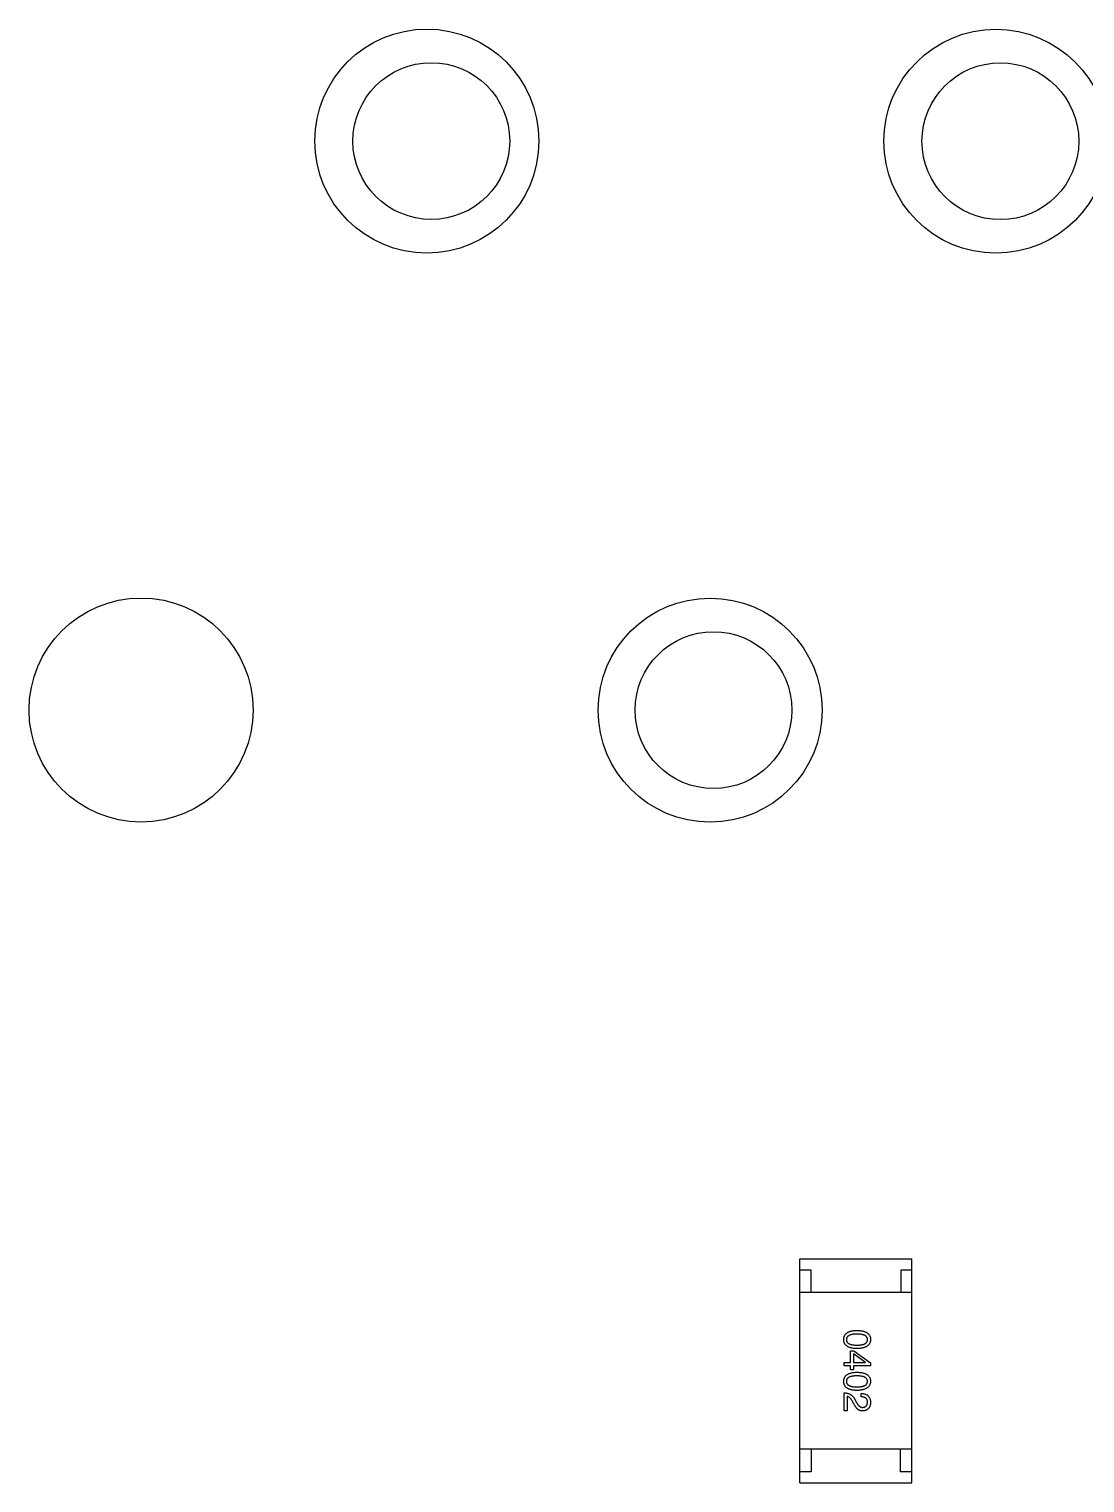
# Model space of a CAD drawing. Header units: inches. Extents: x -29 to 164, y -51 to 83.
# Drawn here: x 143.01 to 147.72, y 5.06 to 11.55 of the extents above; entities that cross this region are included whole.
import ezdxf

# ---------------------------------------------------------------- set-up
doc = ezdxf.new("R2010")
doc.units = ezdxf.units.IN
doc.header["$LTSCALE"] = 1.21
doc.header["$MEASUREMENT"] = 0
doc.layers.get('0').update_dxf_attribs({"linetype": 'CONTINUOUS'})

msp = doc.modelspace()

# ---------------------------------------------------------------- linework, layer by layer
at = {"color": 7, "linetype": 'Continuous'}
for p, q in [((146.4517, 5.0566), (146.4519, 6.0566)), ((146.4519, 6.0566), (146.9519, 6.0565)), ((146.9517, 5.0565), (146.9519, 6.0565)), ((146.5019, 6.0066), (146.4519, 6.0066)), ((146.5018, 5.9066), (146.5019, 6.0066)), ((146.9019, 6.0065), (146.9018, 5.9065)), ((146.9519, 6.0065), (146.9019, 6.0065)), ((146.9518, 5.9065), (146.4518, 5.9066)), ((146.6494, 5.5941), (146.6783, 5.5941)), ((146.6494, 5.5797), (146.6494, 5.5941)), ((146.6783, 5.6459), (146.6927, 5.6459)), ((146.6783, 5.5941), (146.6783, 5.6459)), ((146.7445, 5.5947), (146.6907, 5.6321)), ((146.6907, 5.6321), (146.6907, 5.5941)), ((146.6907, 5.5941), (146.7445, 5.5941)), ((146.6927, 5.6459), (146.7674, 5.5921)), ((146.7445, 5.5941), (146.7445, 5.5947)), ((146.7674, 5.5921), (146.7674, 5.5797)), ((146.6783, 5.5797), (146.6494, 5.5797)), ((146.6783, 5.562), (146.6783, 5.5797)), ((146.6907, 5.562), (146.6783, 5.562)), ((146.7674, 5.5797), (146.6907, 5.5797)), ((146.6907, 5.5797), (146.6907, 5.562)), ((146.6494, 5.3781), (146.6494, 5.4587)), ((146.7248, 5.441), (146.7248, 5.4561)), ((146.6631, 5.4423), (146.6631, 5.3781)), ((146.6926, 5.4102), (146.6854, 5.4227)), ((146.6959, 5.4312), (146.7051, 5.4154)), ((146.6631, 5.3781), (146.6494, 5.3781)), ((146.9517, 5.2065), (146.4517, 5.2066)), ((146.5017, 5.2066), (146.5017, 5.1066)), ((146.9017, 5.1065), (146.9017, 5.2065)), ((146.5017, 5.1066), (146.4517, 5.1066)), ((146.9517, 5.1065), (146.9017, 5.1065)), ((146.4517, 5.0566), (146.9517, 5.0565))]:
    msp.add_line(p, q, dxfattribs=at)
for centre, radius in [((144.7867, 11.0466), 0.5), ((147.3267, 11.046), 0.5), ((144.8067, 11.0466), 0.35), ((147.3467, 11.046), 0.35), ((143.5112, 8.5068), 0.5), ((146.0512, 8.5063), 0.5), ((146.0662, 8.5063), 0.35)]:
    msp.add_circle(centre, radius, dxfattribs=at)
for points, knots in [([(146.6475, 5.6965), (146.6475, 5.6981), (146.6477, 5.7012), (146.6484, 5.7057), (146.6497, 5.7099), (146.6513, 5.7139), (146.6534, 5.7175), (146.656, 5.7208), (146.659, 5.7238), (146.6626, 5.7265), (146.6665, 5.7289), (146.6709, 5.731), (146.6757, 5.7328), (146.681, 5.7342), (146.6867, 5.7355), (146.6929, 5.7363), (146.6996, 5.7369), (146.7041, 5.7371), (146.7065, 5.7372)], [0, 0, 0, 0, 0.059135, 0.115606, 0.169241, 0.221578, 0.273261, 0.324749, 0.377329, 0.431642, 0.488541, 0.548597, 0.612232, 0.680174, 0.752504, 0.829777, 0.912307, 1, 1, 1, 1]), ([(146.7065, 5.7208), (146.7046, 5.7208), (146.7009, 5.7207), (146.6955, 5.7204), (146.6905, 5.72), (146.6859, 5.7194), (146.6817, 5.7185), (146.6778, 5.7175), (146.6743, 5.7162), (146.6711, 5.7148), (146.6683, 5.7132), (146.6659, 5.7114), (146.6638, 5.7094), (146.6622, 5.7072), (146.6608, 5.7048), (146.6599, 5.7022), (146.6594, 5.6994), (146.6593, 5.6975), (146.6593, 5.6965)], [0, 0, 0, 0, 0.096457, 0.187288, 0.27178, 0.350132, 0.423455, 0.491343, 0.554037, 0.612253, 0.666313, 0.717038, 0.764921, 0.811214, 0.856775, 0.902988, 0.950234, 1, 1, 1, 1]), ([(146.7065, 5.7372), (146.7089, 5.7371), (146.7137, 5.7369), (146.7205, 5.7363), (146.7269, 5.7355), (146.7328, 5.7342), (146.7383, 5.7328), (146.7433, 5.7309), (146.7478, 5.7289), (146.7519, 5.7265), (146.7555, 5.7238), (146.7586, 5.7208), (146.7613, 5.7175), (146.7635, 5.7138), (146.7652, 5.7099), (146.7665, 5.7057), (146.7673, 5.7012), (146.7674, 5.6981), (146.7675, 5.6965)], [0, 0, 0, 0, 0.088823, 0.172287, 0.250296, 0.323438, 0.392244, 0.456221, 0.516635, 0.573871, 0.628, 0.680335, 0.731489, 0.782557, 0.834044, 0.886738, 0.942089, 1, 1, 1, 1]), ([(146.7537, 5.6965), (146.7537, 5.6975), (146.7536, 5.6994), (146.753, 5.7022), (146.7521, 5.7048), (146.7508, 5.7072), (146.7491, 5.7094), (146.7471, 5.7114), (146.7446, 5.7132), (146.7418, 5.7148), (146.7387, 5.7162), (146.7352, 5.7175), (146.7313, 5.7185), (146.727, 5.7194), (146.7224, 5.72), (146.7174, 5.7204), (146.7121, 5.7207), (146.7084, 5.7208), (146.7065, 5.7208)], [0, 0, 0, 0, 0.049764, 0.097007, 0.143217, 0.188577, 0.235116, 0.282997, 0.333719, 0.387776, 0.445989, 0.508679, 0.576563, 0.649481, 0.728235, 0.812722, 0.903548, 1, 1, 1, 1]), ([(146.7065, 5.6559), (146.7041, 5.656), (146.6995, 5.6561), (146.6929, 5.6567), (146.6867, 5.6576), (146.681, 5.6588), (146.6757, 5.6603), (146.6709, 5.6621), (146.6665, 5.6642), (146.6625, 5.6666), (146.659, 5.6693), (146.656, 5.6723), (146.6534, 5.6756), (146.6513, 5.6792), (146.6497, 5.6831), (146.6484, 5.6873), (146.6477, 5.6918), (146.6475, 5.695), (146.6475, 5.6965)], [0, 0, 0, 0, 0.08769, 0.170218, 0.24749, 0.319818, 0.387758, 0.451391, 0.511445, 0.568185, 0.622681, 0.67526, 0.726746, 0.778428, 0.830764, 0.884397, 0.940866, 1, 1, 1, 1]), ([(146.6593, 5.6965), (146.6593, 5.6955), (146.6595, 5.6936), (146.6601, 5.6907), (146.6611, 5.6881), (146.6624, 5.6856), (146.6641, 5.6833), (146.6662, 5.6813), (146.6686, 5.6794), (146.6714, 5.6778), (146.6746, 5.6763), (146.6781, 5.675), (146.6819, 5.674), (146.6862, 5.6731), (146.6907, 5.6724), (146.6957, 5.672), (146.7009, 5.6717), (146.7046, 5.6716), (146.7065, 5.6716)], [0, 0, 0, 0, 0.050879, 0.099377, 0.146973, 0.193618, 0.240619, 0.289461, 0.34047, 0.395283, 0.453059, 0.515633, 0.582666, 0.655287, 0.732971, 0.815933, 0.905166, 1, 1, 1, 1]), ([(146.7065, 5.6716), (146.7084, 5.6716), (146.7121, 5.6717), (146.7174, 5.672), (146.7224, 5.6724), (146.727, 5.6731), (146.7313, 5.674), (146.7352, 5.675), (146.7387, 5.6763), (146.7418, 5.6777), (146.7446, 5.6794), (146.7471, 5.6813), (146.7491, 5.6833), (146.7508, 5.6856), (146.7521, 5.688), (146.753, 5.6907), (146.7536, 5.6936), (146.7537, 5.6955), (146.7537, 5.6965)], [0, 0, 0, 0, 0.095719, 0.185854, 0.269738, 0.347952, 0.420315, 0.487894, 0.550245, 0.608186, 0.662454, 0.713283, 0.761375, 0.808209, 0.854301, 0.901312, 0.949396, 1, 1, 1, 1]), ([(146.7675, 5.6965), (146.7674, 5.695), (146.7672, 5.6919), (146.7663, 5.6875), (146.765, 5.6833), (146.7632, 5.6794), (146.761, 5.6759), (146.7583, 5.6726), (146.7551, 5.6696), (146.7515, 5.6669), (146.7475, 5.6645), (146.743, 5.6624), (146.738, 5.6606), (146.7326, 5.6591), (146.7267, 5.6578), (146.7203, 5.6569), (146.7136, 5.6562), (146.7089, 5.656), (146.7065, 5.6559)], [0, 0, 0, 0, 0.057415, 0.112361, 0.16496, 0.216437, 0.267441, 0.318839, 0.371478, 0.426325, 0.483626, 0.544235, 0.608673, 0.677374, 0.750405, 0.828394, 0.911525, 1, 1, 1, 1]), ([(146.6474, 5.51), (146.6475, 5.5116), (146.6476, 5.5147), (146.6484, 5.5192), (146.6496, 5.5234), (146.6513, 5.5273), (146.6534, 5.531), (146.656, 5.5343), (146.659, 5.5373), (146.6625, 5.5399), (146.6665, 5.5424), (146.6709, 5.5444), (146.6757, 5.5462), (146.681, 5.5477), (146.6867, 5.5489), (146.6929, 5.5498), (146.6995, 5.5504), (146.7041, 5.5506), (146.7064, 5.5507)], [0, 0, 0, 0, 0.059135, 0.115606, 0.169241, 0.221578, 0.273261, 0.324749, 0.377329, 0.431642, 0.488541, 0.548597, 0.612232, 0.680174, 0.752504, 0.829777, 0.912307, 1, 1, 1, 1]), ([(146.7064, 5.5343), (146.7045, 5.5343), (146.7008, 5.5342), (146.6955, 5.5339), (146.6905, 5.5335), (146.6859, 5.5328), (146.6816, 5.5319), (146.6777, 5.531), (146.6742, 5.5297), (146.6711, 5.5283), (146.6683, 5.5267), (146.6659, 5.5249), (146.6638, 5.5229), (146.6621, 5.5207), (146.6608, 5.5183), (146.6599, 5.5157), (146.6593, 5.5129), (146.6593, 5.511), (146.6592, 5.51)], [0, 0, 0, 0, 0.096457, 0.187288, 0.27178, 0.350132, 0.423455, 0.491343, 0.554037, 0.612253, 0.666313, 0.717038, 0.764921, 0.811214, 0.856775, 0.902988, 0.950234, 1, 1, 1, 1]), ([(146.7064, 5.5507), (146.7089, 5.5506), (146.7136, 5.5504), (146.7205, 5.5498), (146.7268, 5.5489), (146.7328, 5.5477), (146.7382, 5.5462), (146.7432, 5.5444), (146.7478, 5.5423), (146.7518, 5.5399), (146.7555, 5.5373), (146.7586, 5.5342), (146.7613, 5.5309), (146.7635, 5.5273), (146.7652, 5.5234), (146.7664, 5.5192), (146.7672, 5.5147), (146.7674, 5.5116), (146.7674, 5.51)], [0, 0, 0, 0, 0.088823, 0.172287, 0.250296, 0.323438, 0.392244, 0.456221, 0.516635, 0.573871, 0.628, 0.680335, 0.731489, 0.782557, 0.834044, 0.886738, 0.942089, 1, 1, 1, 1]), ([(146.7537, 5.51), (146.7536, 5.511), (146.7535, 5.5129), (146.753, 5.5157), (146.7521, 5.5183), (146.7508, 5.5207), (146.7491, 5.5229), (146.747, 5.5249), (146.7446, 5.5267), (146.7418, 5.5283), (146.7387, 5.5297), (146.7351, 5.531), (146.7312, 5.5319), (146.727, 5.5328), (146.7224, 5.5335), (146.7174, 5.5339), (146.712, 5.5342), (146.7083, 5.5343), (146.7064, 5.5343)], [0, 0, 0, 0, 0.049764, 0.097007, 0.143217, 0.188577, 0.235116, 0.282997, 0.333719, 0.387776, 0.445989, 0.508679, 0.576563, 0.649481, 0.728235, 0.812722, 0.903548, 1, 1, 1, 1]), ([(146.7064, 5.4694), (146.7041, 5.4694), (146.6995, 5.4696), (146.6929, 5.4702), (146.6867, 5.4711), (146.681, 5.4723), (146.6757, 5.4738), (146.6708, 5.4756), (146.6664, 5.4777), (146.6625, 5.4801), (146.659, 5.4828), (146.656, 5.4858), (146.6534, 5.4891), (146.6513, 5.4927), (146.6496, 5.4966), (146.6484, 5.5008), (146.6476, 5.5053), (146.6475, 5.5084), (146.6474, 5.51)], [0, 0, 0, 0, 0.08769, 0.170218, 0.24749, 0.319818, 0.387758, 0.451391, 0.511445, 0.568185, 0.622681, 0.67526, 0.726746, 0.778428, 0.830764, 0.884397, 0.940866, 1, 1, 1, 1]), ([(146.6494, 5.4587), (146.6507, 5.4587), (146.6533, 5.4586), (146.6571, 5.4582), (146.6608, 5.4576), (146.6643, 5.4568), (146.6677, 5.4558), (146.671, 5.4546), (146.6741, 5.4532), (146.6771, 5.4515), (146.68, 5.4497), (146.6827, 5.4477), (146.6852, 5.4454), (146.6876, 5.443), (146.69, 5.4404), (146.6921, 5.4375), (146.6941, 5.4344), (146.6953, 5.4323), (146.6959, 5.4312)], [0, 0, 0, 0, 0.069512, 0.136307, 0.201431, 0.265186, 0.327322, 0.388242, 0.448098, 0.507757, 0.566952, 0.626243, 0.686026, 0.745963, 0.807549, 0.869906, 0.934172, 1, 1, 1, 1]), ([(146.6592, 5.51), (146.6593, 5.509), (146.6594, 5.507), (146.66, 5.5042), (146.661, 5.5015), (146.6624, 5.4991), (146.6641, 5.4968), (146.6662, 5.4948), (146.6686, 5.4929), (146.6714, 5.4912), (146.6745, 5.4898), (146.678, 5.4885), (146.6819, 5.4875), (146.6861, 5.4866), (146.6907, 5.4859), (146.6956, 5.4854), (146.7009, 5.4851), (146.7046, 5.4851), (146.7064, 5.4851)], [0, 0, 0, 0, 0.050879, 0.099377, 0.146973, 0.193618, 0.240619, 0.289461, 0.34047, 0.395283, 0.453059, 0.515633, 0.582666, 0.655287, 0.732971, 0.815933, 0.905166, 1, 1, 1, 1]), ([(146.7064, 5.4851), (146.7083, 5.4851), (146.712, 5.4851), (146.7174, 5.4854), (146.7224, 5.4859), (146.727, 5.4866), (146.7312, 5.4875), (146.7351, 5.4885), (146.7386, 5.4898), (146.7418, 5.4912), (146.7446, 5.4929), (146.747, 5.4947), (146.7491, 5.4968), (146.7508, 5.499), (146.7521, 5.5015), (146.753, 5.5042), (146.7535, 5.507), (146.7536, 5.509), (146.7537, 5.51)], [0, 0, 0, 0, 0.095719, 0.185854, 0.269738, 0.347952, 0.420315, 0.487894, 0.550245, 0.608186, 0.662454, 0.713283, 0.761375, 0.808209, 0.854301, 0.901312, 0.949396, 1, 1, 1, 1]), ([(146.7674, 5.51), (146.7673, 5.5084), (146.7671, 5.5054), (146.7663, 5.5009), (146.765, 5.4968), (146.7632, 5.4929), (146.761, 5.4893), (146.7583, 5.4861), (146.7551, 5.4831), (146.7515, 5.4804), (146.7474, 5.478), (146.7429, 5.4759), (146.7379, 5.4741), (146.7325, 5.4725), (146.7266, 5.4713), (146.7203, 5.4703), (146.7135, 5.4697), (146.7088, 5.4695), (146.7064, 5.4694)], [0, 0, 0, 0, 0.057415, 0.112361, 0.16496, 0.216437, 0.267441, 0.318839, 0.371478, 0.426325, 0.483626, 0.544235, 0.608673, 0.677374, 0.750405, 0.828394, 0.911525, 1, 1, 1, 1]), ([(146.7248, 5.4561), (146.7265, 5.456), (146.7297, 5.4559), (146.7344, 5.4554), (146.7388, 5.4545), (146.7429, 5.4534), (146.7467, 5.4519), (146.7501, 5.4501), (146.7533, 5.448), (146.7561, 5.4456), (146.7587, 5.4429), (146.7609, 5.4399), (146.7628, 5.4366), (146.7643, 5.4329), (146.7656, 5.429), (146.7665, 5.4247), (146.7672, 5.4202), (146.7673, 5.417), (146.7674, 5.4154)], [0, 0, 0, 0, 0.074935, 0.145873, 0.212498, 0.27598, 0.33603, 0.394042, 0.450372, 0.505546, 0.560812, 0.616481, 0.673265, 0.732328, 0.7938, 0.858943, 0.92718, 1, 1, 1, 1]), ([(146.6854, 5.4227), (146.6846, 5.4241), (146.6831, 5.4268), (146.6805, 5.4305), (146.6778, 5.4337), (146.6751, 5.4364), (146.6722, 5.4387), (146.6693, 5.4404), (146.6663, 5.4417), (146.6642, 5.4421), (146.6631, 5.4423)], [0, 0, 0, 0, 0.158292, 0.304606, 0.440272, 0.565336, 0.681745, 0.791834, 0.896966, 1, 1, 1, 1]), ([(146.732, 5.3781), (146.731, 5.378), (146.729, 5.378), (146.7261, 5.3782), (146.7232, 5.3787), (146.7204, 5.3795), (146.7177, 5.3806), (146.715, 5.3819), (146.7125, 5.3835), (146.71, 5.3854), (146.7075, 5.3876), (146.7052, 5.39), (146.7029, 5.3927), (146.7007, 5.3957), (146.6986, 5.3989), (146.6965, 5.4024), (146.6945, 5.4062), (146.6933, 5.4088), (146.6926, 5.4102)], [0, 0, 0, 0, 0.055083, 0.109453, 0.162685, 0.21614, 0.26961, 0.324284, 0.380202, 0.437433, 0.497084, 0.559152, 0.624288, 0.692446, 0.763862, 0.838743, 0.917269, 1, 1, 1, 1]), ([(146.7051, 5.4154), (146.7056, 5.4145), (146.7065, 5.4127), (146.7081, 5.4101), (146.7096, 5.4077), (146.7112, 5.4055), (146.7128, 5.4035), (146.7145, 5.4016), (146.7161, 5.4), (146.7179, 5.3986), (146.7196, 5.3973), (146.7214, 5.3962), (146.7232, 5.3953), (146.725, 5.3946), (146.7269, 5.3941), (146.7288, 5.3938), (146.7307, 5.3937), (146.732, 5.3938), (146.7326, 5.3938)], [0, 0, 0, 0, 0.084365, 0.165386, 0.24176, 0.314729, 0.38433, 0.449952, 0.513164, 0.5734, 0.630824, 0.68644, 0.740136, 0.792605, 0.844515, 0.896112, 0.947763, 1, 1, 1, 1]), ([(146.7536, 5.4174), (146.7536, 5.4183), (146.7536, 5.4201), (146.7532, 5.4228), (146.7527, 5.4252), (146.7519, 5.4275), (146.7509, 5.4296), (146.7496, 5.4315), (146.7481, 5.4333), (146.7464, 5.4348), (146.7445, 5.4362), (146.7423, 5.4375), (146.74, 5.4384), (146.7374, 5.4393), (146.7345, 5.44), (146.7315, 5.4405), (146.7282, 5.4409), (146.726, 5.441), (146.7248, 5.441)], [0, 0, 0, 0, 0.065945, 0.127767, 0.186553, 0.242898, 0.297728, 0.351599, 0.404854, 0.459191, 0.515338, 0.573322, 0.634405, 0.698538, 0.767039, 0.84022, 0.917406, 1, 1, 1, 1]), ([(146.7674, 5.4154), (146.7673, 5.414), (146.7671, 5.4112), (146.7665, 5.4072), (146.7656, 5.4034), (146.7645, 5.3998), (146.7632, 5.3966), (146.7616, 5.3936), (146.7597, 5.3908), (146.7576, 5.3883), (146.7553, 5.3861), (146.7527, 5.3842), (146.7498, 5.3825), (146.7467, 5.3811), (146.7434, 5.3799), (146.7398, 5.379), (146.736, 5.3784), (146.7333, 5.3782), (146.732, 5.3781)], [0, 0, 0, 0, 0.074847, 0.14558, 0.212628, 0.276599, 0.337792, 0.396608, 0.453638, 0.509854, 0.565589, 0.621545, 0.678777, 0.737222, 0.798388, 0.862259, 0.929312, 1, 1, 1, 1]), ([(146.7326, 5.3938), (146.7335, 5.3939), (146.7351, 5.394), (146.7374, 5.3944), (146.7395, 5.395), (146.7416, 5.3957), (146.7434, 5.3966), (146.7451, 5.3977), (146.7467, 5.3989), (146.7481, 5.4003), (146.7493, 5.4019), (146.7504, 5.4036), (146.7513, 5.4055), (146.7521, 5.4076), (146.7527, 5.4098), (146.7532, 5.4122), (146.7535, 5.4147), (146.7536, 5.4165), (146.7536, 5.4174)], [0, 0, 0, 0, 0.069456, 0.136175, 0.198596, 0.258993, 0.316838, 0.37342, 0.428889, 0.48454, 0.540119, 0.597644, 0.65702, 0.718534, 0.783117, 0.851564, 0.923888, 1, 1, 1, 1])]:
    msp.add_open_spline(points, degree=3, knots=knots, dxfattribs=at)

doc.saveas('drawing.dxf')
